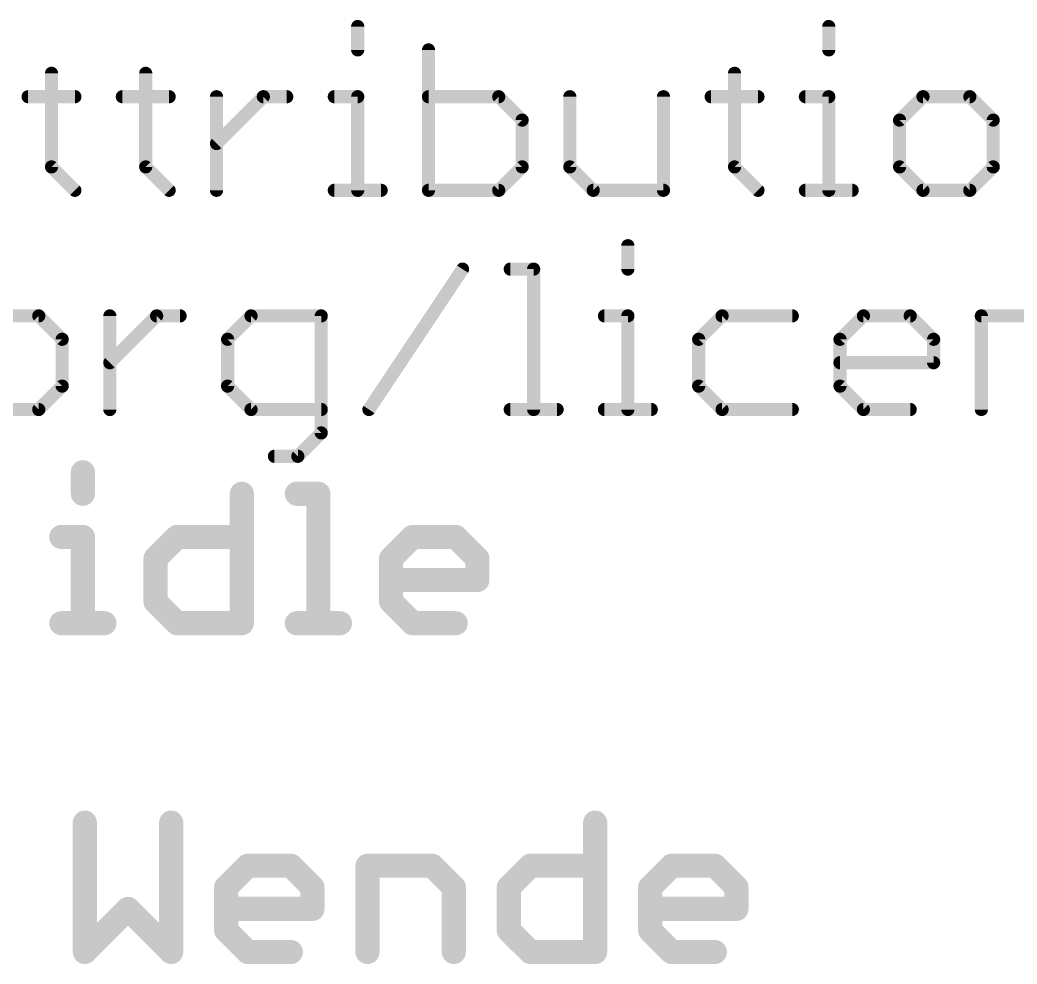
# Model space of a CAD drawing. Extents: x -25 to 82, y -23 to 23.
# Drawn here: x 32.43 to 43.98, y -22.86 to -11.92 of the extents above; entities that cross this region are included whole.
import ezdxf

# ---------------------------------------------------------------- set-up
doc = ezdxf.new("R2010")
doc.units = 0
doc.layers.add('51', color=53, linetype='CONTINUOUS')

msp = doc.modelspace()

# ---------------------------------------------------------------- linework, layer by layer
at = {"layer": '51'}
for points, const_width in [([(36.3407, -11.9956), (36.3407, -12.2668)], 0.1524), ([(41.7979, -11.9956), (41.7979, -12.2668)], 0.1524), ([(37.161, -12.2668), (37.161, -13.8938)], 0.1524), ([(32.7936, -12.538), (32.7936, -13.6226)], 0.1524), ([(33.885, -12.538), (33.885, -13.6226)], 0.1524), ([(40.7065, -12.538), (40.7065, -13.6226)], 0.1524), ([(32.5224, -12.8091), (33.0647, -12.8091)], 0.1524), ([(33.6138, -12.8091), (34.1562, -12.8091)], 0.1524), ([(34.7053, -13.8938), (34.7053, -12.8091)], 0.1524), ([(34.7053, -13.3515), (35.2476, -12.8091)], 0.1524), ([(35.2476, -12.8091), (35.5188, -12.8091)], 0.1524), ([(36.0696, -12.8091), (36.3407, -12.8091)], 0.1524), ([(36.3407, -12.8091), (36.3407, -13.8938)], 0.1524), ([(37.9745, -12.8091), (37.161, -12.8091)], 0.1524), ([(38.2457, -13.0803), (37.9745, -12.8091)], 0.1524), ([(38.7982, -12.8091), (38.7982, -13.6226)], 0.1524), ([(39.8828, -13.8938), (39.8828, -12.8091)], 0.1524), ([(40.4353, -12.8091), (40.9776, -12.8091)], 0.1524), ([(41.5267, -12.8091), (41.7979, -12.8091)], 0.1524), ([(41.7979, -12.8091), (41.7979, -13.8938)], 0.1524), ([(42.8893, -12.8091), (42.6182, -13.0803)], 0.1524), ([(43.4317, -12.8091), (42.8893, -12.8091)], 0.1524), ([(43.7028, -13.0803), (43.4317, -12.8091)], 0.1524), ([(38.2457, -13.6226), (38.2457, -13.0803)], 0.1524), ([(42.6182, -13.0803), (42.6182, -13.6226)], 0.1524), ([(43.7028, -13.6226), (43.7028, -13.0803)], 0.1524), ([(32.7936, -13.6226), (33.0647, -13.8938)], 0.1524), ([(33.885, -13.6226), (34.1562, -13.8938)], 0.1524), ([(37.9745, -13.8938), (38.2457, -13.6226)], 0.1524), ([(38.7982, -13.6226), (39.0693, -13.8938)], 0.1524), ([(40.7065, -13.6226), (40.9776, -13.8938)], 0.1524), ([(42.6182, -13.6226), (42.8893, -13.8938)], 0.1524), ([(43.4317, -13.8938), (43.7028, -13.6226)], 0.1524), ([(36.0696, -13.8938), (36.6119, -13.8938)], 0.1524), ([(37.161, -13.8938), (37.9745, -13.8938)], 0.1524), ([(39.0693, -13.8938), (39.8828, -13.8938)], 0.1524), ([(41.5267, -13.8938), (42.0691, -13.8938)], 0.1524), ([(42.8893, -13.8938), (43.4317, -13.8938)], 0.1524), ([(39.4706, -14.5356), (39.4706, -14.8068)], 0.1524), ([(36.4708, -16.4338), (37.5555, -14.8068)], 0.1524), ([(38.108, -14.8068), (38.3791, -14.8068)], 0.1524), ([(38.3791, -14.8068), (38.3791, -16.4338)], 0.1524), ([(32.6457, -15.3491), (32.1034, -15.3491)], 0.1524), ([(32.9169, -15.6203), (32.6457, -15.3491)], 0.1524), ([(33.4694, -16.4338), (33.4694, -15.3491)], 0.1524), ([(33.4694, -15.8915), (34.0117, -15.3491)], 0.1524), ([(34.0117, -15.3491), (34.2829, -15.3491)], 0.1524), ([(35.1048, -15.3491), (34.8337, -15.6203)], 0.1524), ([(35.9183, -15.3491), (35.1048, -15.3491)], 0.1524), ([(35.9183, -16.705), (35.9183, -15.3491)], 0.1524), ([(39.1994, -15.3491), (39.4706, -15.3491)], 0.1524), ([(39.4706, -15.3491), (39.4706, -16.4338)], 0.1524), ([(40.562, -15.3491), (40.2909, -15.6203)], 0.1524), ([(41.3755, -15.3491), (40.562, -15.3491)], 0.1524), ([(41.928, -15.6203), (42.1992, -15.3491)], 0.1524), ([(42.1992, -15.3491), (42.7415, -15.3491)], 0.1524), ([(42.7415, -15.3491), (43.0127, -15.6203)], 0.1524), ([(43.5652, -16.4338), (43.5652, -15.3491)], 0.1524), ([(43.5652, -15.3491), (44.3787, -15.3491)], 0.1524), ([(32.9169, -16.1626), (32.9169, -15.6203)], 0.1524), ([(34.8337, -15.6203), (34.8337, -16.1626)], 0.1524), ([(40.2909, -15.6203), (40.2909, -16.1626)], 0.1524), ([(41.928, -16.1626), (41.928, -15.6203)], 0.1524), ([(43.0127, -15.6203), (43.0127, -15.8915)], 0.1524), ([(43.0127, -15.8915), (41.928, -15.8915)], 0.1524), ([(32.6457, -16.4338), (32.9169, -16.1626)], 0.1524), ([(34.8337, -16.1626), (35.1048, -16.4338)], 0.1524), ([(40.2909, -16.1626), (40.562, -16.4338)], 0.1524), ([(42.1992, -16.4338), (41.928, -16.1626)], 0.1524), ([(32.1034, -16.4338), (32.6457, -16.4338)], 0.1524), ([(35.1048, -16.4338), (35.9183, -16.4338)], 0.1524), ([(38.108, -16.4338), (38.6503, -16.4338)], 0.1524), ([(39.1994, -16.4338), (39.7417, -16.4338)], 0.1524), ([(40.562, -16.4338), (41.3755, -16.4338)], 0.1524), ([(42.7415, -16.4338), (42.1992, -16.4338)], 0.1524), ([(35.6472, -16.9761), (35.9183, -16.705)], 0.1524), ([(35.376, -16.9761), (35.6472, -16.9761)], 0.1524), ([(33.1569, -17.1604), (33.1569, -17.4104)], 0.2794), ([(34.9983, -17.4104), (34.9983, -18.9103)], 0.2794), ([(35.6355, -17.4104), (35.8855, -17.4104)], 0.2794), ([(35.8855, -17.4104), (35.8855, -18.9103)], 0.2794), ([(32.9069, -17.9104), (33.1569, -17.9104)], 0.2794), ([(33.1569, -17.9104), (33.1569, -18.9103)], 0.2794), ([(33.9983, -18.1604), (34.2483, -17.9104)], 0.2794), ([(34.2483, -17.9104), (34.9983, -17.9104)], 0.2794), ([(36.7269, -18.1604), (36.9769, -17.9104)], 0.2794), ([(36.9769, -17.9104), (37.4769, -17.9104)], 0.2794), ([(37.4769, -17.9104), (37.7269, -18.1604)], 0.2794), ([(33.9983, -18.6603), (33.9983, -18.1604)], 0.2794), ([(36.7269, -18.6603), (36.7269, -18.1604)], 0.2794), ([(37.7269, -18.1604), (37.7269, -18.4103)], 0.2794), ([(37.7269, -18.4103), (36.7269, -18.4103)], 0.2794), ([(34.2483, -18.9103), (33.9983, -18.6603)], 0.2794), ([(36.9769, -18.9103), (36.7269, -18.6603)], 0.2794), ([(32.9069, -18.9103), (33.4069, -18.9103)], 0.2794), ([(34.9983, -18.9103), (34.2483, -18.9103)], 0.2794), ([(35.6355, -18.9103), (36.1355, -18.9103)], 0.2794), ([(37.4769, -18.9103), (36.9769, -18.9103)], 0.2794), ([(33.1798, -21.2204), (33.1798, -22.7203)], 0.2794), ([(34.1797, -22.7203), (34.1797, -21.2204)], 0.2794), ([(39.0911, -21.2204), (39.0911, -22.7203)], 0.2794), ([(34.8169, -21.9704), (35.0669, -21.7204)], 0.2794), ([(35.0669, -21.7204), (35.5669, -21.7204)], 0.2794), ([(35.5669, -21.7204), (35.8168, -21.9704)], 0.2794), ([(36.4541, -22.7203), (36.4541, -21.7204)], 0.2794), ([(36.4541, -21.7204), (37.204, -21.7204)], 0.2794), ([(37.204, -21.7204), (37.454, -21.9704)], 0.2794), ([(38.0912, -21.9704), (38.3412, -21.7204)], 0.2794), ([(38.3412, -21.7204), (39.0911, -21.7204)], 0.2794), ([(39.7284, -21.9704), (39.9784, -21.7204)], 0.2794), ([(39.9784, -21.7204), (40.4783, -21.7204)], 0.2794), ([(40.4783, -21.7204), (40.7283, -21.9704)], 0.2794), ([(34.8169, -22.4703), (34.8169, -21.9704)], 0.2794), ([(35.8168, -21.9704), (35.8168, -22.2203)], 0.2794), ([(37.454, -21.9704), (37.454, -22.7203)], 0.2794), ([(38.0912, -22.4703), (38.0912, -21.9704)], 0.2794), ([(39.7284, -22.4703), (39.7284, -21.9704)], 0.2794), ([(40.7283, -21.9704), (40.7283, -22.2203)], 0.2794), ([(33.1798, -22.7203), (33.6797, -22.2203)], 0.2794), ([(33.6797, -22.2203), (34.1797, -22.7203)], 0.2794), ([(35.8168, -22.2203), (34.8169, -22.2203)], 0.2794), ([(40.7283, -22.2203), (39.7284, -22.2203)], 0.2794), ([(35.0669, -22.7203), (34.8169, -22.4703)], 0.2794), ([(38.3412, -22.7203), (38.0912, -22.4703)], 0.2794), ([(39.9784, -22.7203), (39.7284, -22.4703)], 0.2794), ([(35.5669, -22.7203), (35.0669, -22.7203)], 0.2794), ([(39.0911, -22.7203), (38.3412, -22.7203)], 0.2794), ([(40.4783, -22.7203), (39.9784, -22.7203)], 0.2794)]:
    msp.add_lwpolyline(points, dxfattribs=dict(at, const_width=const_width))
for points, const_width in [([(36.3788, -11.9956, 1), (36.3026, -11.9956)], 0.0762), ([(41.836, -11.9956, 1), (41.7598, -11.9956)], 0.0762), ([(36.3026, -12.2668, 1), (36.3788, -12.2668)], 0.0762), ([(37.1991, -12.2668, 1), (37.1229, -12.2668)], 0.0762), ([(41.7598, -12.2668, 1), (41.836, -12.2668)], 0.0762), ([(32.8317, -12.538, 1), (32.7555, -12.538)], 0.0762), ([(33.9231, -12.538, 1), (33.8469, -12.538)], 0.0762), ([(40.7446, -12.538, 1), (40.6684, -12.538)], 0.0762), ([(32.5224, -12.771, 1), (32.5224, -12.8472)], 0.0762), ([(33.0647, -12.8472, 1), (33.0647, -12.771)], 0.0762), ([(33.6138, -12.771, 1), (33.6138, -12.8472)], 0.0762), ([(34.1562, -12.8472, 1), (34.1562, -12.771)], 0.0762), ([(34.7434, -12.8091, 1), (34.6672, -12.8091)], 0.0762), ([(35.2476, -12.771, 1), (35.2476, -12.8472)], 0.0762), ([(35.2745, -12.8361, 1), (35.2206, -12.7822)], 0.0762), ([(35.5188, -12.8472, 1), (35.5188, -12.771)], 0.0762), ([(36.0696, -12.771, 1), (36.0696, -12.8472)], 0.0762), ([(36.3788, -12.8091, 1), (36.3026, -12.8091)], 0.0762), ([(36.3407, -12.8472, 1), (36.3407, -12.771)], 0.0762), ([(37.161, -12.771, 1), (37.161, -12.8472)], 0.0762), ([(38.0014, -12.7822, 1), (37.9475, -12.8361)], 0.0762), ([(37.9745, -12.8472, 1), (37.9745, -12.771)], 0.0762), ([(38.8363, -12.8091, 1), (38.7601, -12.8091)], 0.0762), ([(39.9209, -12.8091, 1), (39.8447, -12.8091)], 0.0762), ([(40.4353, -12.771, 1), (40.4353, -12.8472)], 0.0762), ([(40.9776, -12.8472, 1), (40.9776, -12.771)], 0.0762), ([(41.5267, -12.771, 1), (41.5267, -12.8472)], 0.0762), ([(41.836, -12.8091, 1), (41.7598, -12.8091)], 0.0762), ([(41.7979, -12.8472, 1), (41.7979, -12.771)], 0.0762), ([(42.8893, -12.771, 1), (42.8893, -12.8472)], 0.0762), ([(42.9163, -12.8361, 1), (42.8624, -12.7822)], 0.0762), ([(43.4586, -12.7822, 1), (43.4047, -12.8361)], 0.0762), ([(43.4317, -12.8472, 1), (43.4317, -12.771)], 0.0762), ([(38.2838, -13.0803, 1), (38.2076, -13.0803)], 0.0762), ([(38.2187, -13.1072, 1), (38.2726, -13.0534)], 0.0762), ([(42.6563, -13.0803, 1), (42.5801, -13.0803)], 0.0762), ([(42.5912, -13.0534, 1), (42.6451, -13.1072)], 0.0762), ([(43.7409, -13.0803, 1), (43.6647, -13.0803)], 0.0762), ([(43.6759, -13.1072, 1), (43.7298, -13.0534)], 0.0762), ([(34.6783, -13.3245, 1), (34.7322, -13.3784)], 0.0762), ([(32.8205, -13.5957, 1), (32.7666, -13.6496)], 0.0762), ([(32.7555, -13.6226, 1), (32.8317, -13.6226)], 0.0762), ([(33.9119, -13.5957, 1), (33.858, -13.6496)], 0.0762), ([(33.8469, -13.6226, 1), (33.9231, -13.6226)], 0.0762), ([(38.2076, -13.6226, 1), (38.2838, -13.6226)], 0.0762), ([(38.2726, -13.6496, 1), (38.2187, -13.5957)], 0.0762), ([(38.8251, -13.5957, 1), (38.7712, -13.6496)], 0.0762), ([(38.7601, -13.6226, 1), (38.8363, -13.6226)], 0.0762), ([(40.7334, -13.5957, 1), (40.6795, -13.6496)], 0.0762), ([(40.6684, -13.6226, 1), (40.7446, -13.6226)], 0.0762), ([(42.6451, -13.5957, 1), (42.5912, -13.6496)], 0.0762), ([(42.5801, -13.6226, 1), (42.6563, -13.6226)], 0.0762), ([(43.6647, -13.6226, 1), (43.7409, -13.6226)], 0.0762), ([(43.7298, -13.6496, 1), (43.6759, -13.5957)], 0.0762), ([(33.0378, -13.9207, 1), (33.0917, -13.8669)], 0.0762), ([(34.1292, -13.9207, 1), (34.1831, -13.8669)], 0.0762), ([(34.6672, -13.8938, 1), (34.7434, -13.8938)], 0.0762), ([(36.0696, -13.8557, 1), (36.0696, -13.9319)], 0.0762), ([(36.3026, -13.8938, 1), (36.3788, -13.8938)], 0.0762), ([(36.6119, -13.9319, 1), (36.6119, -13.8557)], 0.0762), ([(37.161, -13.8557, 1), (37.161, -13.9319)], 0.0762), ([(37.1229, -13.8938, 1), (37.1991, -13.8938)], 0.0762), ([(37.9476, -13.8669, 1), (38.0014, -13.9207)], 0.0762), ([(37.9745, -13.9319, 1), (37.9745, -13.8557)], 0.0762), ([(39.0693, -13.8557, 1), (39.0693, -13.9319)], 0.0762), ([(39.0424, -13.9207, 1), (39.0963, -13.8669)], 0.0762), ([(39.8447, -13.8938, 1), (39.9209, -13.8938)], 0.0762), ([(39.8828, -13.9319, 1), (39.8828, -13.8557)], 0.0762), ([(40.9507, -13.9207, 1), (41.0046, -13.8669)], 0.0762), ([(41.5267, -13.8557, 1), (41.5267, -13.9319)], 0.0762), ([(41.7598, -13.8938, 1), (41.836, -13.8938)], 0.0762), ([(42.0691, -13.9319, 1), (42.0691, -13.8557)], 0.0762), ([(42.8893, -13.8557, 1), (42.8893, -13.9319)], 0.0762), ([(42.8624, -13.9207, 1), (42.9163, -13.8669)], 0.0762), ([(43.4047, -13.8669, 1), (43.4586, -13.9207)], 0.0762), ([(43.4317, -13.9319, 1), (43.4317, -13.8557)], 0.0762), ([(39.5087, -14.5356, 1), (39.4325, -14.5356)], 0.0762), ([(37.5872, -14.8279, 1), (37.5238, -14.7857)], 0.0762), ([(38.108, -14.7687, 1), (38.108, -14.8449)], 0.0762), ([(38.4172, -14.8068, 1), (38.341, -14.8068)], 0.0762), ([(38.3791, -14.8449, 1), (38.3791, -14.7687)], 0.0762), ([(39.4325, -14.8068, 1), (39.5087, -14.8068)], 0.0762), ([(32.6727, -15.3222, 1), (32.6188, -15.3761)], 0.0762), ([(32.6457, -15.3872, 1), (32.6457, -15.311)], 0.0762), ([(33.5075, -15.3491, 1), (33.4313, -15.3491)], 0.0762), ([(34.0117, -15.311, 1), (34.0117, -15.3872)], 0.0762), ([(34.0386, -15.3761, 1), (33.9848, -15.3222)], 0.0762), ([(34.2829, -15.3872, 1), (34.2829, -15.311)], 0.0762), ([(35.1048, -15.311, 1), (35.1048, -15.3872)], 0.0762), ([(35.1318, -15.3761, 1), (35.0779, -15.3222)], 0.0762), ([(35.9564, -15.3491, 1), (35.8802, -15.3491)], 0.0762), ([(35.9183, -15.3872, 1), (35.9183, -15.311)], 0.0762), ([(39.1994, -15.311, 1), (39.1994, -15.3872)], 0.0762), ([(39.5087, -15.3491, 1), (39.4325, -15.3491)], 0.0762), ([(39.4706, -15.3872, 1), (39.4706, -15.311)], 0.0762), ([(40.562, -15.311, 1), (40.562, -15.3872)], 0.0762), ([(40.589, -15.3761, 1), (40.5351, -15.3222)], 0.0762), ([(41.3755, -15.3872, 1), (41.3755, -15.311)], 0.0762), ([(42.1992, -15.311, 1), (42.1992, -15.3872)], 0.0762), ([(42.2261, -15.3761, 1), (42.1722, -15.3222)], 0.0762), ([(42.7684, -15.3222, 1), (42.7146, -15.3761)], 0.0762), ([(42.7415, -15.3872, 1), (42.7415, -15.311)], 0.0762), ([(43.6033, -15.3491, 1), (43.5271, -15.3491)], 0.0762), ([(43.5652, -15.311, 1), (43.5652, -15.3872)], 0.0762), ([(32.955, -15.6203, 1), (32.8788, -15.6203)], 0.0762), ([(32.8899, -15.6472, 1), (32.9438, -15.5934)], 0.0762), ([(34.8718, -15.6203, 1), (34.7956, -15.6203)], 0.0762), ([(34.8067, -15.5934, 1), (34.8606, -15.6472)], 0.0762), ([(40.329, -15.6203, 1), (40.2528, -15.6203)], 0.0762), ([(40.2639, -15.5934, 1), (40.3178, -15.6472)], 0.0762), ([(41.9661, -15.6203, 1), (41.8899, -15.6203)], 0.0762), ([(41.9011, -15.5934, 1), (41.955, -15.6472)], 0.0762), ([(43.0508, -15.6203, 1), (42.9746, -15.6203)], 0.0762), ([(42.9857, -15.6472, 1), (43.0396, -15.5934)], 0.0762), ([(41.928, -15.8534, 1), (41.928, -15.9296)], 0.0762), ([(43.0127, -15.9296, 1), (43.0127, -15.8534)], 0.0762), ([(33.4424, -15.8645, 1), (33.4963, -15.9184)], 0.0762), ([(42.9746, -15.8915, 1), (43.0508, -15.8915)], 0.0762), ([(32.8788, -16.1626, 1), (32.955, -16.1626)], 0.0762), ([(32.9438, -16.1896, 1), (32.8899, -16.1357)], 0.0762), ([(34.8606, -16.1357, 1), (34.8067, -16.1896)], 0.0762), ([(34.7956, -16.1626, 1), (34.8718, -16.1626)], 0.0762), ([(40.3178, -16.1357, 1), (40.2639, -16.1896)], 0.0762), ([(40.2528, -16.1626, 1), (40.329, -16.1626)], 0.0762), ([(41.955, -16.1357, 1), (41.9011, -16.1896)], 0.0762), ([(41.8899, -16.1626, 1), (41.9661, -16.1626)], 0.0762), ([(32.6188, -16.4069, 1), (32.6726, -16.4607)], 0.0762), ([(32.6457, -16.4719, 1), (32.6457, -16.3957)], 0.0762), ([(33.4313, -16.4338, 1), (33.5075, -16.4338)], 0.0762), ([(35.1048, -16.3957, 1), (35.1048, -16.4719)], 0.0762), ([(35.0779, -16.4607, 1), (35.1318, -16.4069)], 0.0762), ([(35.9183, -16.4719, 1), (35.9183, -16.3957)], 0.0762), ([(36.4391, -16.4127, 1), (36.5025, -16.4549)], 0.0762), ([(38.108, -16.3957, 1), (38.108, -16.4719)], 0.0762), ([(38.341, -16.4338, 1), (38.4172, -16.4338)], 0.0762), ([(38.6503, -16.4719, 1), (38.6503, -16.3957)], 0.0762), ([(39.1994, -16.3957, 1), (39.1994, -16.4719)], 0.0762), ([(39.4325, -16.4338, 1), (39.5087, -16.4338)], 0.0762), ([(39.7417, -16.4719, 1), (39.7417, -16.3957)], 0.0762), ([(40.562, -16.3957, 1), (40.562, -16.4719)], 0.0762), ([(40.5351, -16.4607, 1), (40.589, -16.4069)], 0.0762), ([(41.3755, -16.4719, 1), (41.3755, -16.3957)], 0.0762), ([(42.1992, -16.3957, 1), (42.1992, -16.4719)], 0.0762), ([(42.1722, -16.4607, 1), (42.2261, -16.4069)], 0.0762), ([(42.7415, -16.4719, 1), (42.7415, -16.3957)], 0.0762), ([(43.5271, -16.4338, 1), (43.6033, -16.4338)], 0.0762), ([(35.9453, -16.7319, 1), (35.8914, -16.678)], 0.0762), ([(35.8802, -16.705, 1), (35.9564, -16.705)], 0.0762), ([(35.376, -16.938, 1), (35.376, -17.0142)], 0.0762), ([(35.6202, -16.9492, 1), (35.6741, -17.0031)], 0.0762), ([(35.6472, -17.0142, 1), (35.6472, -16.938)], 0.0762), ([(33.2267, -17.1604, 1), (33.087, -17.1604)], 0.1397), ([(35.0681, -17.4104, 1), (34.9284, -17.4104)], 0.1397), ([(35.6355, -17.3406, 1), (35.6355, -17.4803)], 0.1397), ([(35.9553, -17.4104, 1), (35.8156, -17.4104)], 0.1397), ([(35.8855, -17.4803, 1), (35.8855, -17.3406)], 0.1397), ([(33.087, -17.4104, 1), (33.2267, -17.4104)], 0.1397), ([(32.9069, -17.8405, 1), (32.9069, -17.9802)], 0.1397), ([(33.2267, -17.9104, 1), (33.087, -17.9104)], 0.1397), ([(33.1569, -17.9802, 1), (33.1569, -17.8405)], 0.1397), ([(34.2483, -17.8405, 1), (34.2483, -17.9802)], 0.1397), ([(34.2977, -17.9598, 1), (34.1989, -17.861)], 0.1397), ([(34.9983, -17.9802, 1), (34.9983, -17.8405)], 0.1397), ([(36.9769, -17.8405, 1), (36.9769, -17.9802)], 0.1397), ([(37.0263, -17.9598, 1), (36.9275, -17.861)], 0.1397), ([(37.5263, -17.861, 1), (37.4275, -17.9598)], 0.1397), ([(37.4769, -17.9802, 1), (37.4769, -17.8405)], 0.1397), ([(34.0682, -18.1604, 1), (33.9285, -18.1604)], 0.1397), ([(33.9489, -18.111, 1), (34.0477, -18.2098)], 0.1397), ([(36.7968, -18.1604, 1), (36.6571, -18.1604)], 0.1397), ([(36.6775, -18.111, 1), (36.7763, -18.2098)], 0.1397), ([(37.7967, -18.1604, 1), (37.657, -18.1604)], 0.1397), ([(37.6775, -18.2098, 1), (37.7762, -18.111)], 0.1397), ([(36.7269, -18.3405, 1), (36.7269, -18.4802)], 0.1397), ([(37.657, -18.4103, 1), (37.7967, -18.4103)], 0.1397), ([(37.7269, -18.4802, 1), (37.7269, -18.3405)], 0.1397), ([(34.0477, -18.6109, 1), (33.9489, -18.7097)], 0.1397), ([(33.9285, -18.6603, 1), (34.0682, -18.6603)], 0.1397), ([(36.7763, -18.6109, 1), (36.6775, -18.7097)], 0.1397), ([(36.6571, -18.6603, 1), (36.7968, -18.6603)], 0.1397), ([(32.9069, -18.8405, 1), (32.9069, -18.9801)], 0.1397), ([(33.4069, -18.9801, 1), (33.4069, -18.8405)], 0.1397), ([(34.2483, -18.8405, 1), (34.2483, -18.9801)], 0.1397), ([(34.1989, -18.9597, 1), (34.2977, -18.8609)], 0.1397), ([(34.9983, -18.9801, 1), (34.9983, -18.8405)], 0.1397), ([(35.6355, -18.8405, 1), (35.6355, -18.9801)], 0.1397), ([(36.1355, -18.9801, 1), (36.1355, -18.8405)], 0.1397), ([(36.9769, -18.8405, 1), (36.9769, -18.9801)], 0.1397), ([(36.9275, -18.9597, 1), (37.0263, -18.8609)], 0.1397), ([(37.4769, -18.9801, 1), (37.4769, -18.8405)], 0.1397), ([(33.087, -18.9103, 1), (33.2267, -18.9103)], 0.1397), ([(34.9284, -18.9103, 1), (35.0681, -18.9103)], 0.1397), ([(35.8156, -18.9103, 1), (35.9553, -18.9103)], 0.1397), ([(33.2496, -21.2204, 1), (33.1099, -21.2204)], 0.1397), ([(34.2495, -21.2204, 1), (34.1098, -21.2204)], 0.1397), ([(39.161, -21.2204, 1), (39.0213, -21.2204)], 0.1397), ([(35.0669, -21.6505, 1), (35.0669, -21.7902)], 0.1397), ([(35.1163, -21.7698, 1), (35.0175, -21.671)], 0.1397), ([(35.6163, -21.671, 1), (35.5175, -21.7698)], 0.1397), ([(35.5669, -21.7902, 1), (35.5669, -21.6505)], 0.1397), ([(36.5239, -21.7204, 1), (36.3842, -21.7204)], 0.1397), ([(36.4541, -21.6505, 1), (36.4541, -21.7902)], 0.1397), ([(37.2534, -21.671, 1), (37.1546, -21.7698)], 0.1397), ([(37.204, -21.7902, 1), (37.204, -21.6505)], 0.1397), ([(38.3412, -21.6505, 1), (38.3412, -21.7902)], 0.1397), ([(38.3906, -21.7698, 1), (38.2918, -21.671)], 0.1397), ([(39.0911, -21.7902, 1), (39.0911, -21.6505)], 0.1397), ([(39.9784, -21.6505, 1), (39.9784, -21.7902)], 0.1397), ([(40.0278, -21.7698, 1), (39.929, -21.671)], 0.1397), ([(40.5277, -21.671, 1), (40.4289, -21.7698)], 0.1397), ([(40.4783, -21.7902, 1), (40.4783, -21.6505)], 0.1397), ([(34.8868, -21.9704, 1), (34.7471, -21.9704)], 0.1397), ([(35.8867, -21.9704, 1), (35.747, -21.9704)], 0.1397), ([(37.5238, -21.9704, 1), (37.3841, -21.9704)], 0.1397), ([(38.1611, -21.9704, 1), (38.0214, -21.9704)], 0.1397), ([(39.7982, -21.9704, 1), (39.6585, -21.9704)], 0.1397), ([(40.7982, -21.9704, 1), (40.6585, -21.9704)], 0.1397), ([(34.7675, -21.921, 1), (34.8663, -22.0198)], 0.1397), ([(35.7674, -22.0198, 1), (35.8662, -21.921)], 0.1397), ([(37.4046, -22.0198, 1), (37.5034, -21.921)], 0.1397), ([(38.0418, -21.921, 1), (38.1406, -22.0198)], 0.1397), ([(39.679, -21.921, 1), (39.7778, -22.0198)], 0.1397), ([(40.6789, -22.0198, 1), (40.7777, -21.921)], 0.1397), ([(33.7291, -22.1709, 1), (33.6303, -22.2697)], 0.1397), ([(33.7291, -22.2697, 1), (33.6303, -22.1709)], 0.1397), ([(34.8169, -22.1505, 1), (34.8169, -22.2902)], 0.1397), ([(35.747, -22.2203, 1), (35.8867, -22.2203)], 0.1397), ([(35.8168, -22.2902, 1), (35.8168, -22.1505)], 0.1397), ([(39.7284, -22.1505, 1), (39.7284, -22.2902)], 0.1397), ([(40.6585, -22.2203, 1), (40.7982, -22.2203)], 0.1397), ([(40.7283, -22.2902, 1), (40.7283, -22.1505)], 0.1397), ([(34.8663, -22.4209, 1), (34.7675, -22.5197)], 0.1397), ([(34.7471, -22.4703, 1), (34.8868, -22.4703)], 0.1397), ([(38.1406, -22.4209, 1), (38.0418, -22.5197)], 0.1397), ([(38.0214, -22.4703, 1), (38.1611, -22.4703)], 0.1397), ([(39.6585, -22.4703, 1), (39.7982, -22.4703)], 0.1397), ([(39.7778, -22.4209, 1), (39.679, -22.5197)], 0.1397), ([(33.1304, -22.6709, 1), (33.2292, -22.7697)], 0.1397), ([(34.1303, -22.7697, 1), (34.2291, -22.6709)], 0.1397), ([(35.0669, -22.6505, 1), (35.0669, -22.7902)], 0.1397), ([(35.0175, -22.7697, 1), (35.1163, -22.6709)], 0.1397), ([(35.5669, -22.7902, 1), (35.5669, -22.6505)], 0.1397), ([(38.3412, -22.6505, 1), (38.3412, -22.7902)], 0.1397), ([(38.2918, -22.7697, 1), (38.3906, -22.6709)], 0.1397), ([(39.0911, -22.7902, 1), (39.0911, -22.6505)], 0.1397), ([(39.9784, -22.6505, 1), (39.9784, -22.7902)], 0.1397), ([(39.929, -22.7697, 1), (40.0278, -22.6709)], 0.1397), ([(40.4783, -22.7902, 1), (40.4783, -22.6505)], 0.1397), ([(33.1099, -22.7203, 1), (33.2496, -22.7203)], 0.1397), ([(34.1098, -22.7203, 1), (34.2495, -22.7203)], 0.1397), ([(36.3842, -22.7203, 1), (36.5239, -22.7203)], 0.1397), ([(37.3841, -22.7203, 1), (37.5238, -22.7203)], 0.1397), ([(39.0213, -22.7203, 1), (39.161, -22.7203)], 0.1397)]:
    msp.add_lwpolyline(points, format="xyb", dxfattribs=dict(at, const_width=const_width))

doc.saveas('drawing.dxf')
